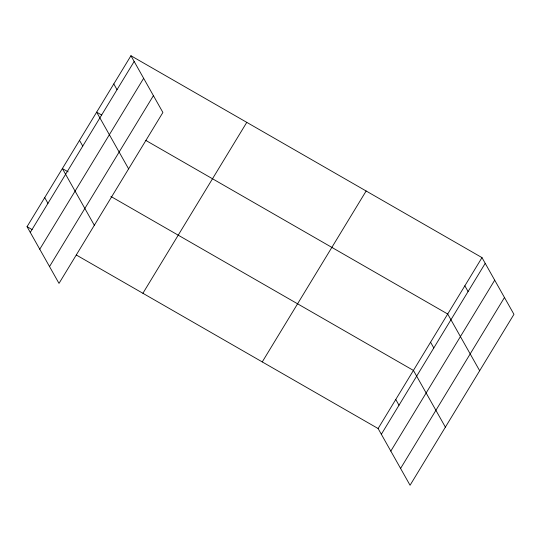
<?xml version="1.0" encoding="UTF-8"?>
<svg xmlns="http://www.w3.org/2000/svg" width="541" height="541" viewBox="0 0 541 541"><rect width="100%" height="100%" fill="white"/><g stroke="black" fill="none" stroke-linecap="round" stroke-linejoin="round"><path stroke-width="0.81" d="M130.936 55.743L162.895 112.467L59.01 283.389L27.05 226.672L130.936 55.743L481.99 257.611L513.95 314.328L410.064 485.257L378.105 428.533L76.288 254.98M30.282 232.407L134.168 61.478M39.764 249.232L143.649 78.303M49.529 266.564L153.414 95.642M142.898 293.283L246.784 122.361M262.257 361.922L366.142 190.993M378.105 428.533L481.99 257.611M381.337 434.274L485.223 263.345M390.818 451.099L494.704 280.17M400.583 468.432L504.469 297.503M101.722 115.064L96.65 112.149L128.616 168.873M145.887 140.457L447.705 314.017L479.671 370.734M68.166 171.882L62.371 168.555L94.33 225.279M110.885 196.451L413.425 370.423L445.385 427.14M27.05 226.672L32.115 229.587M464.847 285.81L468.08 291.545M430.568 342.216L433.801 347.951M395.762 399.474L398.994 405.216M113.793 83.943L117.025 89.684M79.513 140.349L82.746 146.09M44.714 197.614L47.946 203.348"/></g></svg>
